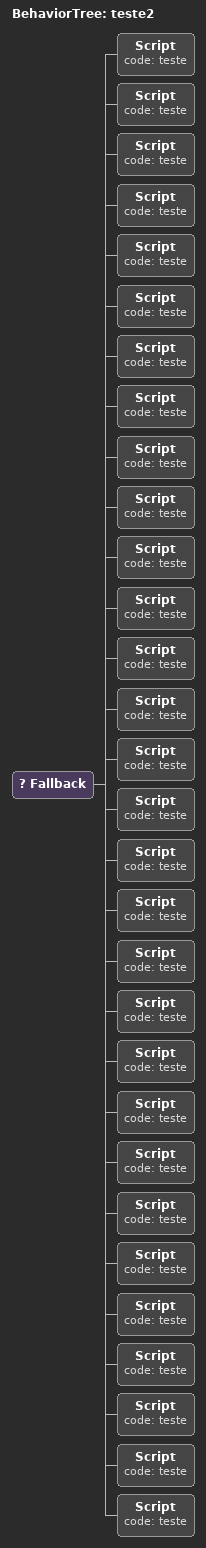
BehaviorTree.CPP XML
<?xml version="1.0" encoding="UTF-8"?>
<root BTCPP_format="4">
  <BehaviorTree ID="teste2">
    <Fallback>
      <Script code="teste"/>
      <Script code="teste"/>
      <Script code="teste"/>
      <Script code="teste"/>
      <Script code="teste"/>
      <Script code="teste"/>
      <Script code="teste"/>
      <Script code="teste"/>
      <Script code="teste"/>
      <Script code="teste"/>
      <Script code="teste"/>
      <Script code="teste"/>
      <Script code="teste"/>
      <Script code="teste"/>
      <Script code="teste"/>
      <Script code="teste"/>
      <Script code="teste"/>
      <Script code="teste"/>
      <Script code="teste"/>
      <Script code="teste"/>
      <Script code="teste"/>
      <Script code="teste"/>
      <Script code="teste"/>
      <Script code="teste"/>
      <Script code="teste"/>
      <Script code="teste"/>
      <Script code="teste"/>
      <Script code="teste"/>
      <Script code="teste"/>
      <Script code="teste"/>
    </Fallback>
  </BehaviorTree>

</root>
